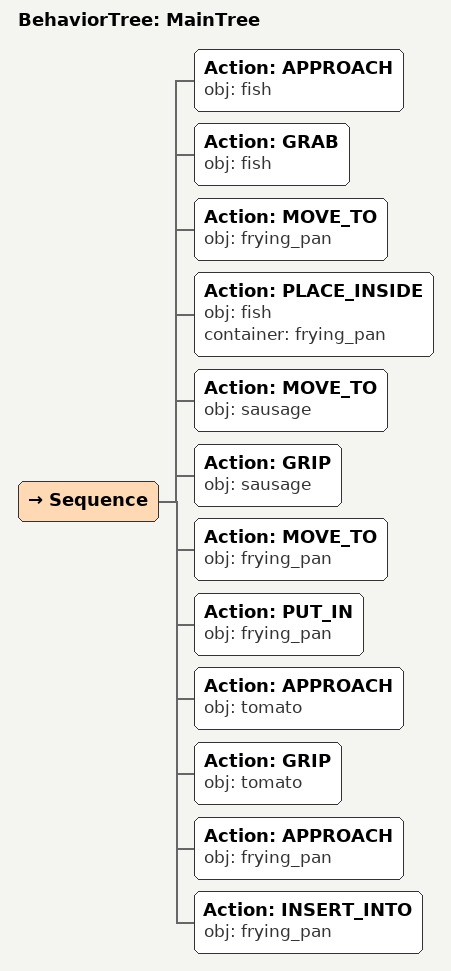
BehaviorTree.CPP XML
<root main_tree_to_execute="MainTree">
  <BehaviorTree ID="MainTree">
    <Sequence>
      <!-- Approach fish -->
      <Action ID="APPROACH" obj="fish" />
      <!-- Grab fish -->
      <Action ID="GRAB" obj="fish" />
      <!-- Move to frying_pan -->
      <Action ID="MOVE_TO" obj="frying_pan" />
      <!-- Place fish inside frying_pan -->
      <Action ID="PLACE_INSIDE" obj="fish" container="frying_pan" />
      <!-- Move to sausage -->
      <Action ID="MOVE_TO" obj="sausage" />
      <!-- Grip sausage -->
      <Action ID="GRIP" obj="sausage" />
      <!-- Move to frying_pan -->
      <Action ID="MOVE_TO" obj="frying_pan" />
      <!-- Put in frying_pan -->
      <Action ID="PUT_IN" obj="frying_pan" />
      <!-- Approach tomato -->
      <Action ID="APPROACH" obj="tomato" />
      <!-- Grip tomato -->
      <Action ID="GRIP" obj="tomato" />
      <!-- Approach frying_pan -->
      <Action ID="APPROACH" obj="frying_pan" />
      <!-- Insert into frying_pan -->
      <Action ID="INSERT_INTO" obj="frying_pan" />
    </Sequence>
  </BehaviorTree>
</root>
